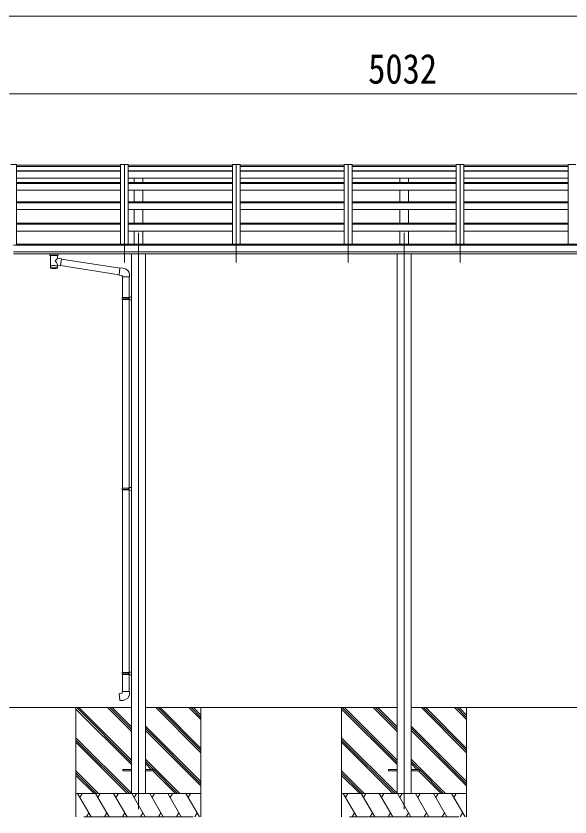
# Model space of a CAD drawing. Units: millimetres at full size, sheet at 1:40; details may follow other scales. Extents: x -11181 to 11305, y -7804 to 7716.
# Drawn here: x 4364 to 7909, y -4439 to 688 of the extents above; entities that cross this region are included whole.
import ezdxf
from ezdxf.enums import TextEntityAlignment as Align

# ---------------------------------------------------------------- set-up
doc = ezdxf.new("R2010")
doc.units = ezdxf.units.MM
doc.header["$LTSCALE"] = 40
for name, color, linetype, lineweight in [('0-0_0', 7, 'Continuous', 9), ('0-1_本体', 4, 'Continuous', 9), ('0-2_部品', 7, 'Continuous', 9), ('0-8_PARTS2', 2, 'Continuous', 9), ('0-A_寸法', 6, 'Continuous', 9)]:
    doc.layers.add(name, color=color, linetype=linetype, lineweight=lineweight)
doc.styles.add('ＭＳ ゴシック', font='')
doc.styles.get('ＭＳ ゴシック').set_extended_font_data('MS Gothic')

msp = doc.modelspace()

# ---------------------------------------------------------------- linework, layer by layer
at = {"layer": '0-0_0'}
for p, q in [((5102.74, -3739.43), (4321.94, -3739.43)), ((4747.94, -3739.43), (4747.94, -4439.43)), ((5102.74, -4089.6), (4752.57, -3739.43)), ((5102.74, -4075.45), (4766.71, -3739.43)), ((5102.74, -3891.61), (4950.56, -3739.43)), ((5102.74, -3877.47), (4964.7, -3739.43)), ((5102.74, -3863.32), (4978.85, -3739.43)), ((6802.74, -3739.43), (5193.14, -3739.43)), ((5547.94, -4028.44), (5258.93, -3739.43)), ((5547.94, -4014.3), (5273.07, -3739.43)), ((5547.94, -4000.16), (5287.21, -3739.43)), ((5547.94, -3816.31), (5471.06, -3739.43)), ((5547.94, -3802.17), (5485.2, -3739.43)), ((5547.94, -3788.02), (5499.35, -3739.43)), ((5547.94, -3739.43), (5547.94, -4439.43)), ((6447.94, -3739.43), (6447.94, -4439.43)), ((6802.74, -4089.6), (6452.57, -3739.43)), ((6802.74, -4075.45), (6466.71, -3739.43)), ((6802.74, -3891.61), (6650.56, -3739.43)), ((6802.74, -3877.47), (6664.7, -3739.43)), ((6802.74, -3863.32), (6678.85, -3739.43)), ((8502.74, -3739.43), (6893.14, -3739.43)), ((7247.94, -4028.44), (6958.93, -3739.43)), ((7247.94, -4014.3), (6973.07, -3739.43)), ((7247.94, -4000.16), (6987.21, -3739.43)), ((7247.94, -3816.31), (7171.06, -3739.43)), ((7247.94, -3802.17), (7185.2, -3739.43)), ((7247.94, -3788.02), (7199.35, -3739.43)), ((7247.94, -3739.43), (7247.94, -4439.43)), ((5102.74, -4103.74), (4747.94, -3748.94)), ((6802.74, -4103.74), (6447.94, -3748.94)), ((5547.94, -4212.29), (5193.14, -3857.49)), ((5547.94, -4226.43), (5193.14, -3871.63)), ((5547.94, -4240.57), (5193.14, -3885.77)), ((7247.94, -4212.29), (6893.14, -3857.49)), ((7247.94, -4226.43), (6893.14, -3871.63)), ((7247.94, -4240.57), (6893.14, -3885.77)), ((5102.74, -4287.59), (4747.94, -3932.79)), ((5090.44, -4289.43), (4747.94, -3946.93)), ((6802.74, -4287.59), (6447.94, -3932.79)), ((6790.44, -4289.43), (6447.94, -3946.93)), ((5076.3, -4289.43), (4747.94, -3961.07)), ((6776.3, -4289.43), (6447.94, -3961.07)), ((5412.95, -4289.43), (5193.14, -4069.62)), ((5244.3, -4134.92), (5193.14, -4083.76)), ((5230.16, -4134.92), (5193.14, -4097.9)), ((7112.95, -4289.43), (6893.14, -4069.62)), ((6944.3, -4134.92), (6893.14, -4083.76)), ((6930.16, -4134.92), (6893.14, -4097.9)), ((4892.45, -4289.43), (4747.94, -4144.92)), ((5384.67, -4289.43), (5239.16, -4143.92)), ((5398.81, -4289.43), (5247.94, -4138.56)), ((6592.45, -4289.43), (6447.94, -4144.92)), ((7084.67, -4289.43), (6939.16, -4143.92)), ((7098.81, -4289.43), (6947.94, -4138.56)), ((4878.31, -4289.43), (4747.94, -4159.06)), ((4864.17, -4289.43), (4747.94, -4173.2)), ((6578.31, -4289.43), (6447.94, -4159.06)), ((6564.17, -4289.43), (6447.94, -4173.2)), ((4747.94, -4289.43), (5547.94, -4289.43)), ((4844.83, -4439.43), (4758.23, -4289.43)), ((4788.23, -4289.43), (4773.23, -4315.41)), ((4960.3, -4439.43), (4873.7, -4289.43)), ((4903.7, -4289.43), (4888.7, -4315.41)), ((5075.78, -4439.43), (4989.17, -4289.43)), ((5004.17, -4315.41), (5019.17, -4289.43)), ((5191.25, -4439.43), (5104.64, -4289.43)), ((5119.64, -4315.41), (5134.64, -4289.43)), ((5306.72, -4439.43), (5220.11, -4289.43)), ((5235.11, -4315.41), (5250.11, -4289.43)), ((5422.19, -4439.43), (5335.58, -4289.43)), ((5350.58, -4315.41), (5365.59, -4289.43)), ((5537.66, -4439.43), (5451.05, -4289.43)), ((5466.05, -4315.41), (5481.05, -4289.43)), ((6447.94, -4289.43), (7247.94, -4289.43)), ((6544.83, -4439.43), (6458.23, -4289.43)), ((6488.23, -4289.43), (6473.23, -4315.41)), ((6660.3, -4439.43), (6573.7, -4289.43)), ((6603.7, -4289.43), (6588.7, -4315.41)), ((6775.78, -4439.43), (6689.17, -4289.43)), ((6704.17, -4315.41), (6719.17, -4289.43)), ((6891.25, -4439.43), (6804.64, -4289.43)), ((6819.64, -4315.41), (6834.64, -4289.43)), ((7006.72, -4439.43), (6920.11, -4289.43)), ((6935.11, -4315.41), (6950.11, -4289.43)), ((7122.19, -4439.43), (7035.58, -4289.43)), ((7050.58, -4315.41), (7065.59, -4289.43)), ((7237.66, -4439.43), (7151.05, -4289.43)), ((7166.05, -4315.41), (7181.05, -4289.43)), ((5497.94, -4439.43), (4797.94, -4439.43)), ((4829.84, -4413.45), (4814.84, -4439.43)), ((4945.31, -4413.45), (4930.31, -4439.43)), ((5060.78, -4413.45), (5045.78, -4439.43)), ((5176.25, -4413.45), (5161.25, -4439.43)), ((5291.72, -4413.45), (5276.72, -4439.43)), ((5407.19, -4413.45), (5392.19, -4439.43)), ((5522.66, -4413.45), (5507.66, -4439.43)), ((7197.94, -4439.43), (6497.94, -4439.43)), ((6529.84, -4413.45), (6514.84, -4439.43)), ((6645.31, -4413.45), (6630.31, -4439.43)), ((6760.78, -4413.45), (6745.78, -4439.43)), ((6876.25, -4413.45), (6861.25, -4439.43)), ((6991.72, -4413.45), (6976.72, -4439.43)), ((7107.19, -4413.45), (7092.19, -4439.43)), ((7222.66, -4413.45), (7207.66, -4439.43))]:
    msp.add_line(p, q, dxfattribs=at)
at = {"layer": '0-1_本体'}
for p, q in [((4331.64, -263.18), (4366.94, -263.18)), ((4366.94, -263.18), (4366.94, -779.83)), ((5032.94, -276.18), (4366.94, -276.18)), ((5032.94, -302.8), (4366.94, -302.8)), ((5032.94, -305.33), (4366.94, -305.33)), ((5032.94, -263.18), (5032.94, -773.3)), ((5032.94, -263.18), (5082.94, -263.18)), ((5082.94, -263.18), (5082.94, -773.3)), ((5748.94, -276.18), (5082.94, -276.18)), ((5748.94, -302.8), (5082.94, -302.8)), ((5748.94, -305.33), (5082.94, -305.33)), ((5748.94, -263.18), (5748.94, -773.3)), ((5748.94, -263.18), (5798.94, -263.18)), ((5798.94, -263.18), (5798.94, -773.3)), ((6464.94, -276.18), (5798.94, -276.18)), ((6464.94, -302.8), (5798.94, -302.8)), ((6464.94, -305.33), (5798.94, -305.33)), ((6464.94, -263.18), (6464.94, -773.3)), ((6464.94, -263.18), (6514.94, -263.18)), ((6514.94, -263.18), (6514.94, -773.3)), ((7180.94, -276.18), (6514.94, -276.18)), ((7180.94, -302.8), (6514.94, -302.8)), ((7180.94, -305.33), (6514.94, -305.33)), ((7180.94, -263.18), (7180.94, -773.3)), ((7180.94, -263.18), (7230.94, -263.18)), ((7230.94, -263.18), (7230.94, -773.3)), ((7896.94, -276.18), (7230.94, -276.18)), ((7896.94, -302.8), (7230.94, -302.8)), ((7896.94, -305.33), (7230.94, -305.33)), ((7896.94, -263.18), (7896.94, -773.3)), ((7896.94, -263.18), (7946.94, -263.18)), ((5032.94, -350.08), (4366.94, -350.08)), ((5748.94, -350.08), (5082.94, -350.08)), ((5120.44, -378.23), (5120.44, -350.08)), ((5175.44, -378.23), (5175.44, -350.08)), ((6464.94, -350.08), (5798.94, -350.08)), ((7180.94, -350.08), (6514.94, -350.08)), ((6820.44, -378.23), (6820.44, -350.08)), ((6875.44, -378.23), (6875.44, -350.08)), ((7896.94, -350.08), (7230.94, -350.08)), ((5032.94, -378.23), (4366.94, -378.23)), ((5032.94, -383.2), (4366.94, -383.2)), ((5748.94, -378.23), (5082.94, -378.23)), ((5748.94, -383.2), (5082.94, -383.2)), ((6464.94, -378.23), (5798.94, -378.23)), ((6464.94, -383.2), (5798.94, -383.2)), ((7180.94, -378.23), (6514.94, -378.23)), ((7180.94, -383.2), (6514.94, -383.2)), ((7896.94, -378.23), (7230.94, -378.23)), ((7896.94, -383.2), (7230.94, -383.2)), ((5032.94, -427.41), (4366.94, -427.41)), ((5748.94, -427.41), (5082.94, -427.41)), ((5120.44, -500.93), (5120.44, -427.41)), ((5175.44, -500.93), (5175.44, -427.41)), ((6464.94, -427.41), (5798.94, -427.41)), ((7180.94, -427.41), (6514.94, -427.41)), ((6820.44, -500.93), (6820.44, -427.41)), ((6875.44, -500.93), (6875.44, -427.41)), ((7896.94, -427.41), (7230.94, -427.41)), ((5032.94, -500.93), (4366.94, -500.93)), ((5032.94, -507.83), (4366.94, -507.83)), ((5748.94, -500.93), (5082.94, -500.93)), ((5748.94, -507.83), (5082.94, -507.83)), ((6464.94, -500.93), (5798.94, -500.93)), ((6464.94, -507.83), (5798.94, -507.83)), ((7180.94, -500.93), (6514.94, -500.93)), ((7180.94, -507.83), (6514.94, -507.83)), ((7896.94, -500.93), (7230.94, -500.93)), ((7896.94, -507.83), (7230.94, -507.83)), ((5032.94, -551.38), (4366.94, -551.38)), ((5748.94, -551.38), (5082.94, -551.38)), ((5120.44, -638.39), (5120.44, -551.38)), ((5175.44, -638.39), (5175.44, -551.38)), ((6464.94, -551.38), (5798.94, -551.38)), ((7180.94, -551.38), (6514.94, -551.38)), ((6820.44, -638.39), (6820.44, -551.38)), ((6875.44, -638.39), (6875.44, -551.38)), ((7896.94, -551.38), (7230.94, -551.38)), ((5032.94, -638.39), (4366.94, -638.39)), ((5032.94, -645.29), (4366.94, -645.29)), ((5748.94, -638.39), (5082.94, -638.39)), ((5748.94, -645.29), (5082.94, -645.29)), ((6464.94, -638.39), (5798.94, -638.39)), ((6464.94, -645.29), (5798.94, -645.29)), ((7180.94, -638.39), (6514.94, -638.39)), ((7180.94, -645.29), (6514.94, -645.29)), ((7896.94, -638.39), (7230.94, -638.39)), ((7896.94, -645.29), (7230.94, -645.29)), ((5032.94, -688.84), (4366.94, -688.84)), ((5748.94, -688.84), (5082.94, -688.84)), ((5120.44, -773.5), (5120.44, -688.84)), ((5175.44, -773.5), (5175.44, -688.84)), ((6464.94, -688.84), (5798.94, -688.84)), ((7180.94, -688.84), (6514.94, -688.84)), ((6820.44, -773.5), (6820.44, -688.84)), ((6875.44, -773.5), (6875.44, -688.84)), ((7896.94, -688.84), (7230.94, -688.84)), ((4348.44, -779.83), (9347.44, -779.83)), ((4371.94, -773.3), (9323.94, -773.3)), ((4371.94, -779.83), (4371.94, -773.3)), ((9347.44, -821.43), (4348.44, -821.43)), ((4348.44, -833.28), (9347.44, -833.21)), ((5102.74, -833.37), (5102.74, -4289.44)), ((5193.14, -833.37), (5193.14, -4289.44)), ((6802.74, -833.37), (6802.74, -4289.44)), ((6893.14, -833.37), (6893.14, -4289.44))]:
    msp.add_line(p, q, dxfattribs=at)
at = {"layer": '0-2_部品', "color": 4}
for p, q in [((4366.94, -267.47), (5032.94, -267.47)), ((5082.94, -267.47), (5753.87, -267.47)), ((5803.87, -267.47), (6464.94, -267.47)), ((6514.94, -267.47), (7180.94, -267.47)), ((7230.94, -267.47), (7896.94, -267.47)), ((5047.94, -4134.93), (5047.94, -4143.93)), ((5102.94, -4134.93), (5047.94, -4134.93)), ((5102.94, -4143.93), (5047.94, -4143.93)), ((5247.94, -4134.93), (5192.94, -4134.93)), ((5247.94, -4143.93), (5192.94, -4143.93)), ((5247.94, -4134.93), (5247.94, -4143.93)), ((6747.94, -4134.93), (6747.94, -4143.93)), ((6802.94, -4134.93), (6747.94, -4134.93)), ((6802.94, -4143.93), (6747.94, -4143.93)), ((6947.94, -4134.93), (6892.94, -4134.93)), ((6947.94, -4143.93), (6892.94, -4143.93)), ((6947.94, -4134.93), (6947.94, -4143.93))]:
    msp.add_line(p, q, dxfattribs=at)
at = {"layer": '0-2_部品'}
for p, q in [((4579.94, -840.39), (4579.94, -833.22)), ((4584.04, -844.89), (4584.03, -925.18)), ((4629.84, -862.46), (4629.84, -844.88)), ((4655.07, -866.37), (4629.84, -862.46)), ((4633.94, -840.39), (4633.94, -833.22)), ((4655.07, -866.37), (4648.04, -911.63)), ((5028.68, -926.31), (4654.77, -868.31)), ((4629.86, -925.18), (4629.84, -908.55)), ((4629.84, -908.8), (4648.04, -911.63)), ((5025.01, -968.25), (4648.33, -909.81)), ((5049.67, -926.38), (5028.83, -924.55)), ((5090.74, -982.12), (5090.74, -971.2)), ((5044.74, -982.12), (5090.74, -982.12)), ((5046.74, -981.37), (5046.74, -1113.68)), ((5088.74, -981.37), (5088.74, -1111.12)), ((5044.74, -1115.68), (5045.74, -1113.68)), ((5044.74, -1115.68), (5088.74, -1115.68)), ((5044.74, -1115.68), (5044.74, -1123.68)), ((5044.74, -1123.68), (5088.74, -1123.68)), ((5044.74, -1123.68), (5045.74, -1125.68)), ((5045.74, -1113.68), (5088.74, -1113.68)), ((5045.74, -1125.68), (5088.74, -1125.68)), ((5046.74, -1125.68), (5046.74, -2333.43)), ((5084.27, -1115.68), (5083.84, -1113.68)), ((5086.74, -1111.18), (5102.74, -1110.71)), ((5086.74, -1113.18), (5086.74, -1111.18)), ((5086.74, -1113.18), (5088.74, -1113.18)), ((5086.74, -1128.18), (5086.74, -1126.18)), ((5102.74, -1110.71), (5102.74, -1128.65)), ((5086.74, -1128.18), (5102.74, -1128.65)), ((5088.74, -1128.24), (5088.74, -2330.87)), ((5044.74, -2335.43), (5045.74, -2333.43)), ((5044.74, -2335.43), (5088.74, -2335.43)), ((5044.74, -2335.43), (5044.74, -2343.43)), ((5044.74, -2343.43), (5088.74, -2343.43)), ((5044.74, -2343.43), (5045.74, -2345.43)), ((5045.74, -2333.43), (5088.74, -2333.43)), ((5045.74, -2345.43), (5088.74, -2345.43)), ((5046.74, -2345.43), (5046.74, -3515.03)), ((5084.27, -2335.43), (5083.84, -2333.43)), ((5086.74, -2330.93), (5102.74, -2330.45)), ((5086.74, -2332.93), (5086.74, -2330.93)), ((5086.74, -2332.93), (5088.74, -2332.93)), ((5086.74, -2347.93), (5086.74, -2345.93)), ((5086.74, -2347.93), (5102.74, -2348.4)), ((5088.74, -2347.98), (5088.74, -3512.47)), ((5102.74, -2330.45), (5102.74, -2348.4)), ((5044.74, -3517.03), (5045.74, -3515.03)), ((5044.74, -3517.03), (5088.74, -3517.03)), ((5044.74, -3517.03), (5044.74, -3525.03)), ((5044.74, -3525.03), (5088.74, -3525.03)), ((5044.74, -3525.03), (5045.74, -3527.03)), ((5045.74, -3515.03), (5088.74, -3515.03)), ((5045.74, -3527.03), (5088.74, -3527.03)), ((5046.74, -3527.03), (5046.74, -3637.03)), ((5084.27, -3517.03), (5083.84, -3515.03)), ((5086.74, -3512.53), (5102.74, -3512.05)), ((5086.74, -3514.53), (5086.74, -3512.53)), ((5086.74, -3514.53), (5088.74, -3514.53)), ((5086.74, -3529.53), (5086.74, -3527.53)), ((5086.74, -3529.53), (5102.74, -3530)), ((5088.74, -3529.58), (5088.74, -3637.03)), ((5102.74, -3512.05), (5102.74, -3530)), ((5044.74, -3637.03), (5090.74, -3637.03)), ((5044.74, -3647.03), (5044.74, -3637.03)), ((5090.74, -3637.03), (5090.74, -3647.94))]:
    msp.add_line(p, q, dxfattribs=at)
for points in [[(4579.98, -840.44), (4579.96, -840.09), (4580.21, -839.13), (4580.73, -838.25), (4581.53, -837.41), (4582.64, -836.61), (4584.04, -835.89)], [(4579.98, -840.33), (4579.96, -840.69), (4580.21, -841.64), (4580.73, -842.53), (4581.53, -843.37), (4582.64, -844.16), (4584.04, -844.89)], [(4629.84, -835.9), (4630.08, -835.99), (4631.43, -836.73), (4632.54, -837.57), (4633.3, -838.44), (4633.76, -839.34), (4633.93, -840.23)], [(4629.84, -844.88), (4630.08, -844.78), (4631.43, -844.05), (4632.54, -843.2), (4633.3, -842.33), (4633.76, -841.44), (4633.93, -840.55)], [(5028.83, -924.55), (5024.82, -970.38), (5044.74, -972.12), (5044.74, -982.12)], [(5084.27, -1115.68), (5084.27, -1123.68), (5083.84, -1125.68)], [(5086.74, -1126.18), (5088.74, -1126.18), (5088.74, -1113.18)], [(5084.27, -2335.43), (5084.27, -2343.43), (5083.84, -2345.43)], [(5086.74, -2345.93), (5088.74, -2345.93), (5088.74, -2332.93)], [(5084.27, -3517.03), (5084.27, -3525.03), (5083.84, -3527.03)], [(5086.74, -3527.53), (5088.74, -3527.53), (5088.74, -3514.53)], [(5049.67, -3692.77), (5028.83, -3694.59), (5024.82, -3648.77), (5044.74, -3647.03)]]:
    msp.add_lwpolyline(points, dxfattribs=at)
for centre, radius, start, end in [((4597.01, -885.6), 51.38, 92.46126, 104.61963), ((4606.96, -989.74), 155.94, 85.53149, 94.46851), ((4616.9, -885.6), 51.38, 75.38037, 87.53874), ((5045.74, -971.2), 45, 0, 85), ((5045.74, -3647.94), 45, 275, 0)]:
    msp.add_arc(centre, radius, start, end, dxfattribs=at)
for centre, major_axis, ratio, start_param, end_param in [((4606.94, -846.08), (-22.91, -0.42), 0.072511, 4.711586, 6.2823824), ((4606.97, -844.45), (-22.91, -0.42), 0.072511, 4.711586, 6.2823824), ((4606.92, -844.46), (22.92, -0.42), 0.07247, 0.0008089, 1.5716053), ((4606.92, -846.08), (22.92, -0.42), 0.07247, 0.0008089, 1.5716053), ((4609.5, -884.66), (20.32, 22.25), 0.045535, 4.9756507, 6.2441899), ((4617.94, -840.39), (16, 0), 0.361356, 0, 0.0194874), ((4617.94, -840.39), (16, 0), 0.361356, 6.2636979, 6.2831853), ((4606.94, -925.18), (22.92, 0), 0.101955, 6.2829723, 9.4248207), ((4606.94, -912.74), (22.91, 0), 0.122865, 6.2831853, 9.424778), ((4606.94, -882.01), (-22.81, 26.62), 0.234429, 3.1563334, 4.5976381), ((4606.94, -925.18), (22.92, 0), 0.101955, 3.1415499, 6.2833984)]:
    msp.add_ellipse(centre, major_axis=major_axis, ratio=ratio, start_param=start_param, end_param=end_param, dxfattribs=at)
at = {"layer": '0-8_PARTS2'}
for p, q in [((5057.94, -889.36), (5057.94, -263.18)), ((5773.94, -889.36), (5773.94, -263.18)), ((6489.94, -889.36), (6489.94, -263.18)), ((7205.94, -889.36), (7205.94, -263.18)), ((5147.94, -700.56), (5147.94, -4389.46)), ((6847.94, -700.56), (6847.94, -4389.46))]:
    msp.add_line(p, q, dxfattribs=at)
at = {"layer": '0-A_寸法'}
for p, q in [((-690.06, 688.17), (9373.95, 688.17)), ((9353.95, 190.04), (4321.94, 190.04))]:
    msp.add_line(p, q, dxfattribs=at)

# ---------------------------------------------------------------- texts
at = {"layer": '0-A_寸法', "color": 7, "style": 'ＭＳ ゴシック', "width": 0.85}
msp.add_text('5032', height=190.6, dxfattribs=at).set_placement((6617.94, 198.04), align=Align.BOTTOM_LEFT)

doc.saveas('drawing.dxf')
